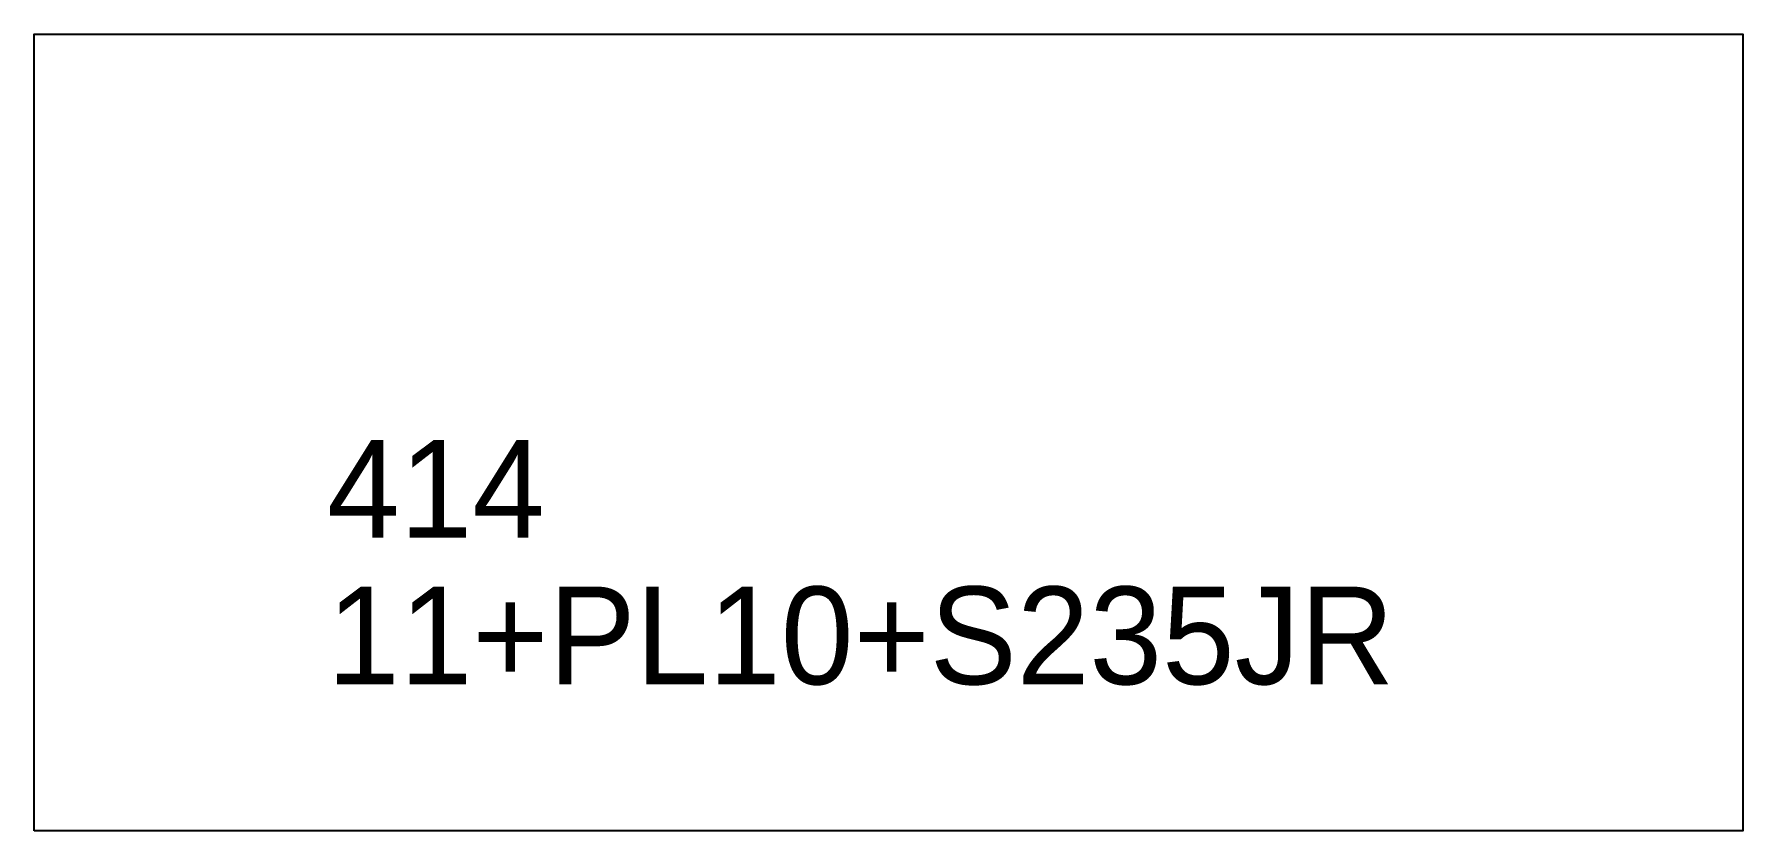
# Model space of a CAD drawing. Extents: x 0 to 175, y 0 to 82.
import ezdxf

# ---------------------------------------------------------------- set-up
doc = ezdxf.new("R2010")
doc.units = 0
for name, color, linetype in [('CUT', 7, 'CONTINUOUS'), ('SCRIBE', 3, 'CONTINUOUS'), ('TEXT', 7, 'CONTINUOUS')]:
    doc.layers.add(name, color=color, linetype=linetype)

msp = doc.modelspace()

# ---------------------------------------------------------------- linework, layer by layer
at = {"layer": 'CUT', "color": 7, "linetype": 'CONTINUOUS'}
msp.add_lwpolyline([(0, 0), (0, 81.56), (175, 81.56), (175, 0)], close=True, dxfattribs=at)

# ---------------------------------------------------------------- texts
at = {"layer": 'SCRIBE', "color": 3}
msp.add_text('414', height=10, dxfattribs=at).set_placement((30, 30))
at = {"layer": 'TEXT', "color": 7}
msp.add_text('11+PL10+S235JR', height=10, dxfattribs=at).set_placement((30, 15))

doc.saveas('drawing.dxf')
